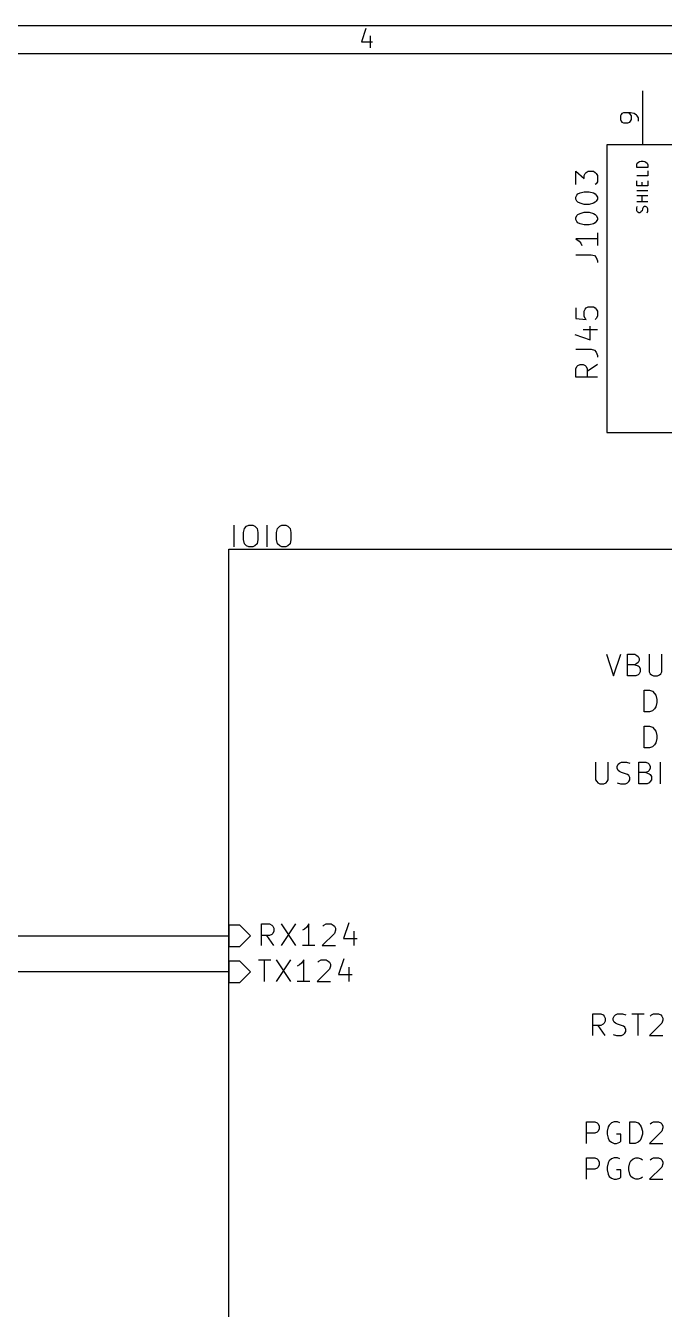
# Model space of a CAD drawing. Extents: x 10 to 287, y -200 to -10.
# Drawn here: x 161.5 to 206.6, y -100.7 to -10 of the extents above; entities that cross this region are included whole.
import ezdxf

# ---------------------------------------------------------------- set-up
doc = ezdxf.new("R2010")
doc.units = 0
doc.header["$MEASUREMENT"] = 0

msp = doc.modelspace()

# ---------------------------------------------------------------- linework, layer by layer
at = {"layer": 'Brown 2'}
for p, q in [((202.54, -54.4068), (203.048, -55.9308)), ((203.048, -55.9308), (203.556, -54.4068)), ((204.038, -55.9308), (204.038, -54.4068)), ((204.038, -54.4068), (204.546, -54.4068)), ((204.546, -55.1434), (204.038, -55.1434)), ((204.546, -54.4068), (204.699, -54.483)), ((204.699, -55.0672), (204.546, -55.1434)), ((204.546, -55.1434), (204.775, -55.2196)), ((204.699, -54.483), (204.775, -54.5592)), ((204.775, -54.991), (204.699, -55.0672)), ((204.775, -54.5592), (204.851, -54.7116)), ((204.851, -54.8386), (204.775, -54.991)), ((204.775, -55.2196), (204.851, -55.2704)), ((204.851, -54.7116), (204.851, -54.8386)), ((204.851, -55.2704), (204.927, -55.4228)), ((205.562, -54.4068), (205.562, -55.6514)), ((206.451, -55.6514), (206.451, -54.4068)), ((204.622, -55.9308), (204.038, -55.9308)), ((204.775, -55.8546), (204.622, -55.9308)), ((204.851, -55.7784), (204.775, -55.8546)), ((204.927, -55.6514), (204.851, -55.7784)), ((204.927, -55.4228), (204.927, -55.6514)), ((205.562, -55.6514), (205.638, -55.7784)), ((205.638, -55.7784), (205.715, -55.8546)), ((205.715, -55.8546), (205.867, -55.9308)), ((205.867, -55.9308), (206.146, -55.9308)), ((206.146, -55.9308), (206.299, -55.8546)), ((206.299, -55.8546), (206.375, -55.7784)), ((206.375, -55.7784), (206.451, -55.6514)), ((205.207, -58.4708), (205.207, -56.9468)), ((205.207, -56.9468), (205.588, -56.9468)), ((205.588, -56.9468), (205.791, -57.023)), ((205.791, -57.023), (205.943, -57.1754)), ((205.943, -57.1754), (206.019, -57.3024)), ((206.019, -57.3024), (206.096, -57.6072)), ((206.096, -57.8104), (206.019, -58.1152)), ((206.096, -57.6072), (206.096, -57.8104)), ((205.588, -58.4708), (205.207, -58.4708)), ((205.791, -58.3946), (205.588, -58.4708)), ((205.943, -58.2676), (205.791, -58.3946)), ((206.019, -58.1152), (205.943, -58.2676)), ((205.207, -61.0108), (205.207, -59.4868)), ((205.207, -59.4868), (205.588, -59.4868)), ((205.588, -59.4868), (205.791, -59.563)), ((205.791, -59.563), (205.943, -59.7154)), ((205.943, -59.7154), (206.019, -59.8424)), ((206.019, -60.6552), (205.943, -60.8076)), ((206.019, -59.8424), (206.096, -60.1472)), ((206.096, -60.3504), (206.019, -60.6552)), ((206.096, -60.1472), (206.096, -60.3504)), ((205.588, -61.0108), (205.207, -61.0108)), ((205.791, -60.9346), (205.588, -61.0108)), ((205.943, -60.8076), (205.791, -60.9346)), ((201.778, -62.0268), (201.778, -63.2714)), ((202.667, -63.2714), (202.667, -62.0268)), ((203.302, -62.3316), (203.378, -62.1792)), ((203.302, -62.4586), (203.302, -62.3316)), ((203.378, -62.611), (203.302, -62.4586)), ((203.378, -62.1792), (203.454, -62.103)), ((203.454, -62.103), (203.606, -62.0268)), ((203.606, -62.0268), (203.962, -62.0268)), ((203.962, -62.0268), (204.191, -62.103)), ((204.826, -63.5508), (204.826, -62.0268)), ((204.826, -62.0268), (205.334, -62.0268)), ((205.334, -62.0268), (205.486, -62.103)), ((205.486, -62.103), (205.562, -62.1792)), ((205.562, -62.1792), (205.638, -62.3316)), ((205.638, -62.4586), (205.562, -62.611)), ((205.638, -62.3316), (205.638, -62.4586)), ((206.35, -63.5508), (206.35, -62.0268)), ((201.778, -63.2714), (201.854, -63.3984)), ((201.854, -63.3984), (201.93, -63.4746)), ((202.514, -63.4746), (202.59, -63.3984)), ((202.59, -63.3984), (202.667, -63.2714)), ((203.454, -62.6872), (203.378, -62.611)), ((203.606, -62.7634), (203.454, -62.6872)), ((203.886, -62.8396), (203.606, -62.7634)), ((204.038, -62.8904), (203.886, -62.8396)), ((204.114, -62.9666), (204.038, -62.8904)), ((204.038, -63.4746), (204.114, -63.3984)), ((204.191, -63.119), (204.114, -62.9666)), ((204.114, -63.3984), (204.191, -63.2714)), ((204.191, -63.2714), (204.191, -63.119)), ((205.334, -62.7634), (204.826, -62.7634)), ((205.486, -62.6872), (205.334, -62.7634)), ((205.334, -62.7634), (205.562, -62.8396)), ((205.562, -62.611), (205.486, -62.6872)), ((205.562, -62.8396), (205.638, -62.8904)), ((205.638, -63.3984), (205.562, -63.4746)), ((205.638, -62.8904), (205.715, -63.0428)), ((205.715, -63.2714), (205.638, -63.3984)), ((205.715, -63.0428), (205.715, -63.2714)), ((201.93, -63.4746), (202.082, -63.5508)), ((202.082, -63.5508), (202.362, -63.5508)), ((202.362, -63.5508), (202.514, -63.4746)), ((203.302, -63.4746), (203.53, -63.5508)), ((203.53, -63.5508), (203.886, -63.5508)), ((203.886, -63.5508), (204.038, -63.4746)), ((205.41, -63.5508), (204.826, -63.5508)), ((205.562, -63.4746), (205.41, -63.5508)), ((184.353, -73.3806), (183.972, -74.4728)), ((176.657, -73.533), (175.895, -73.533)), ((175.895, -73.533), (175.895, -75.057)), ((177.419, -74.295), (176.657, -73.533)), ((176.657, -75.057), (177.419, -74.295)), ((178.181, -74.9808), (178.181, -73.4568)), ((178.181, -73.4568), (178.765, -73.4568)), ((178.765, -74.2696), (178.181, -74.2696)), ((179.07, -74.9808), (178.562, -74.2696)), ((178.765, -73.4568), (178.918, -73.533)), ((178.918, -74.1934), (178.765, -74.2696)), ((178.918, -73.533), (178.994, -73.6092)), ((178.994, -74.1172), (178.918, -74.1934)), ((178.994, -73.6092), (179.07, -73.7616)), ((179.07, -73.9648), (178.994, -74.1172)), ((179.07, -73.7616), (179.07, -73.9648)), ((179.578, -73.4568), (180.594, -74.9808)), ((180.594, -73.4568), (179.578, -74.9808)), ((181.229, -73.8124), (181.077, -73.8886)), ((181.381, -73.6854), (181.229, -73.8124)), ((181.534, -73.4568), (181.381, -73.6854)), ((181.534, -74.9808), (181.534, -73.4568)), ((183.337, -74.1172), (182.474, -74.9808)), ((182.524, -73.6092), (182.601, -73.533)), ((182.601, -73.533), (182.753, -73.4568)), ((182.753, -73.4568), (183.109, -73.4568)), ((183.109, -73.4568), (183.261, -73.533)), ((183.261, -73.533), (183.337, -73.6092)), ((183.337, -73.6092), (183.413, -73.7616)), ((183.413, -73.8886), (183.337, -74.1172)), ((183.413, -73.7616), (183.413, -73.8886)), ((184.709, -73.9648), (184.709, -74.9808)), ((175.895, -75.057), (176.657, -75.057)), ((181.966, -74.9808), (181.077, -74.9808)), ((182.474, -74.9808), (183.413, -74.9808)), ((183.972, -74.4728), (184.937, -74.4728)), ((176.657, -76.073), (175.895, -76.073)), ((175.895, -76.073), (175.895, -77.597)), ((177.419, -76.835), (176.657, -76.073)), ((177.978, -75.9968), (178.841, -75.9968)), ((178.41, -77.5208), (178.41, -75.9968)), ((179.222, -75.9968), (180.238, -77.5208)), ((180.238, -75.9968), (179.222, -77.5208)), ((181.178, -75.9968), (181.026, -76.2254)), ((181.178, -77.5208), (181.178, -75.9968)), ((182.169, -76.1492), (182.245, -76.073)), ((182.245, -76.073), (182.397, -75.9968)), ((182.397, -75.9968), (182.753, -75.9968)), ((182.753, -75.9968), (182.905, -76.073)), ((182.905, -76.073), (182.982, -76.1492)), ((182.982, -76.1492), (183.058, -76.3016)), ((183.998, -75.9206), (183.617, -77.0128)), ((176.657, -77.597), (177.419, -76.835)), ((180.873, -76.3524), (180.721, -76.4286)), ((181.026, -76.2254), (180.873, -76.3524)), ((182.982, -76.6572), (182.118, -77.5208)), ((183.058, -76.4286), (182.982, -76.6572)), ((183.058, -76.3016), (183.058, -76.4286)), ((183.617, -77.0128), (184.582, -77.0128)), ((184.353, -76.5048), (184.353, -77.5208)), ((175.895, -77.597), (176.657, -77.597)), ((181.61, -77.5208), (180.721, -77.5208)), ((182.118, -77.5208), (183.058, -77.5208)), ((201.574, -81.3308), (201.574, -79.8068)), ((201.574, -79.8068), (202.159, -79.8068)), ((202.159, -80.6196), (201.574, -80.6196)), ((202.463, -81.3308), (201.955, -80.6196)), ((202.159, -79.8068), (202.311, -79.883)), ((202.311, -80.5434), (202.159, -80.6196)), ((202.311, -79.883), (202.387, -79.9592)), ((202.387, -80.4672), (202.311, -80.5434)), ((202.387, -79.9592), (202.463, -80.1116)), ((202.463, -80.3148), (202.387, -80.4672)), ((202.463, -80.1116), (202.463, -80.3148)), ((203.022, -80.1116), (203.098, -79.9592)), ((203.022, -80.2386), (203.022, -80.1116)), ((203.098, -80.391), (203.022, -80.2386)), ((203.098, -79.9592), (203.175, -79.883)), ((203.175, -80.4672), (203.098, -80.391)), ((203.175, -79.883), (203.327, -79.8068)), ((203.327, -80.5434), (203.175, -80.4672)), ((203.327, -79.8068), (203.683, -79.8068)), ((203.606, -80.6196), (203.327, -80.5434)), ((203.759, -80.6704), (203.606, -80.6196)), ((203.683, -79.8068), (203.911, -79.883)), ((203.835, -80.7466), (203.759, -80.6704)), ((204.343, -79.8068), (205.207, -79.8068)), ((204.775, -81.3308), (204.775, -79.8068)), ((206.451, -80.4672), (205.588, -81.3308)), ((205.638, -79.9592), (205.715, -79.883)), ((205.715, -79.883), (205.867, -79.8068)), ((205.867, -79.8068), (206.223, -79.8068)), ((206.223, -79.8068), (206.375, -79.883)), ((206.375, -79.883), (206.451, -79.9592)), ((206.451, -79.9592), (206.527, -80.1116)), ((206.527, -80.2386), (206.451, -80.4672)), ((206.527, -80.1116), (206.527, -80.2386)), ((203.022, -81.2546), (203.251, -81.3308)), ((203.251, -81.3308), (203.606, -81.3308)), ((203.606, -81.3308), (203.759, -81.2546)), ((203.759, -81.2546), (203.835, -81.1784)), ((203.911, -80.899), (203.835, -80.7466)), ((203.835, -81.1784), (203.911, -81.0514)), ((203.911, -81.0514), (203.911, -80.899)), ((205.588, -81.3308), (206.527, -81.3308)), ((201.143, -88.9508), (201.143, -87.4268)), ((201.143, -87.4268), (201.727, -87.4268)), ((201.727, -87.4268), (201.879, -87.503)), ((201.879, -87.503), (201.955, -87.5792)), ((201.955, -87.5792), (202.032, -87.7316)), ((202.032, -87.9348), (201.955, -88.0872)), ((202.032, -87.7316), (202.032, -87.9348)), ((202.667, -87.7824), (202.59, -88.0872)), ((202.743, -87.6554), (202.667, -87.7824)), ((202.895, -87.503), (202.743, -87.6554)), ((203.098, -87.4268), (202.895, -87.503)), ((203.327, -87.4268), (203.098, -87.4268)), ((203.479, -87.503), (203.327, -87.4268)), ((204.191, -88.9508), (204.191, -87.4268)), ((204.191, -87.4268), (204.572, -87.4268)), ((204.572, -87.4268), (204.775, -87.503)), ((204.775, -87.503), (204.927, -87.6554)), ((204.927, -87.6554), (205.003, -87.7824)), ((205.003, -87.7824), (205.08, -88.0872)), ((205.638, -87.5792), (205.715, -87.503)), ((205.715, -87.503), (205.867, -87.4268)), ((205.867, -87.4268), (206.223, -87.4268)), ((206.223, -87.4268), (206.375, -87.503)), ((206.375, -87.503), (206.451, -87.5792)), ((206.451, -87.5792), (206.527, -87.7316)), ((206.527, -87.8586), (206.451, -88.0872)), ((206.527, -87.7316), (206.527, -87.8586)), ((201.727, -88.2396), (201.143, -88.2396)), ((201.879, -88.1634), (201.727, -88.2396)), ((201.955, -88.0872), (201.879, -88.1634)), ((202.59, -88.0872), (202.59, -88.2904)), ((202.59, -88.2904), (202.667, -88.5952)), ((202.667, -88.5952), (202.743, -88.7476)), ((202.743, -88.7476), (202.895, -88.8746)), ((203.556, -88.2904), (203.251, -88.2904)), ((203.479, -88.8746), (203.556, -88.7984)), ((203.556, -88.7984), (203.556, -88.2904)), ((204.927, -88.7476), (204.775, -88.8746)), ((205.003, -88.5952), (204.927, -88.7476)), ((205.08, -88.2904), (205.003, -88.5952)), ((205.08, -88.0872), (205.08, -88.2904)), ((206.451, -88.0872), (205.588, -88.9508)), ((202.895, -88.8746), (203.098, -88.9508)), ((203.098, -88.9508), (203.251, -88.9508)), ((203.251, -88.9508), (203.479, -88.8746)), ((204.572, -88.9508), (204.191, -88.9508)), ((204.775, -88.8746), (204.572, -88.9508)), ((205.588, -88.9508), (206.527, -88.9508)), ((201.143, -91.4908), (201.143, -89.9668)), ((201.143, -89.9668), (201.727, -89.9668)), ((201.727, -89.9668), (201.879, -90.043)), ((201.879, -90.043), (201.955, -90.1192)), ((201.955, -90.6272), (201.879, -90.7034)), ((201.955, -90.1192), (202.032, -90.2716)), ((202.032, -90.4748), (201.955, -90.6272)), ((202.032, -90.2716), (202.032, -90.4748)), ((202.667, -90.3224), (202.59, -90.6272)), ((202.59, -90.6272), (202.59, -90.8304)), ((202.743, -90.1954), (202.667, -90.3224)), ((202.895, -90.043), (202.743, -90.1954)), ((203.098, -89.9668), (202.895, -90.043)), ((203.327, -89.9668), (203.098, -89.9668)), ((203.479, -90.043), (203.327, -89.9668)), ((204.114, -90.6272), (204.191, -90.3224)), ((204.114, -90.8304), (204.114, -90.6272)), ((204.191, -90.3224), (204.267, -90.1954)), ((204.267, -90.1954), (204.419, -90.043)), ((204.419, -90.043), (204.622, -89.9668)), ((204.622, -89.9668), (204.775, -89.9668)), ((204.775, -89.9668), (205.003, -90.043)), ((205.003, -90.043), (205.08, -90.1192)), ((206.451, -90.6272), (205.588, -91.4908)), ((205.638, -90.1192), (205.715, -90.043)), ((205.715, -90.043), (205.867, -89.9668)), ((205.867, -89.9668), (206.223, -89.9668)), ((206.223, -89.9668), (206.375, -90.043)), ((206.375, -90.043), (206.451, -90.1192)), ((206.451, -90.1192), (206.527, -90.2716)), ((206.527, -90.3986), (206.451, -90.6272)), ((206.527, -90.2716), (206.527, -90.3986)), ((201.727, -90.7796), (201.143, -90.7796)), ((201.879, -90.7034), (201.727, -90.7796)), ((202.59, -90.8304), (202.667, -91.1352)), ((202.667, -91.1352), (202.743, -91.2876)), ((202.743, -91.2876), (202.895, -91.4146)), ((202.895, -91.4146), (203.098, -91.4908)), ((203.098, -91.4908), (203.251, -91.4908)), ((203.556, -90.8304), (203.251, -90.8304)), ((203.251, -91.4908), (203.479, -91.4146)), ((203.479, -91.4146), (203.556, -91.3384)), ((203.556, -91.3384), (203.556, -90.8304)), ((204.191, -91.1352), (204.114, -90.8304)), ((204.267, -91.2876), (204.191, -91.1352)), ((204.419, -91.4146), (204.267, -91.2876)), ((204.622, -91.4908), (204.419, -91.4146)), ((204.775, -91.4908), (204.622, -91.4908)), ((205.003, -91.4146), (204.775, -91.4908)), ((205.08, -91.3384), (205.003, -91.4146)), ((205.588, -91.4908), (206.527, -91.4908))]:
    msp.add_line(p, q, dxfattribs=at)
at = {"layer": 'Cyan 2'}
for p, q in [((204.699, -19.8374), (204.724, -19.7104)), ((204.699, -20.0152), (204.699, -19.8374)), ((204.724, -19.7104), (204.8, -19.6596)), ((204.8, -19.6596), (204.876, -19.6088)), ((204.876, -19.6088), (205.003, -19.5834)), ((205.003, -19.5834), (205.13, -19.5834)), ((205.13, -19.5834), (205.257, -19.6088)), ((205.257, -19.6088), (205.334, -19.6596)), ((205.334, -19.6596), (205.41, -19.7104)), ((205.41, -19.7104), (205.461, -19.8374)), ((205.461, -19.8374), (205.461, -20.0152)), ((200.381, -21.2344), (200.381, -20.2946)), ((200.381, -20.2946), (200.965, -20.8026)), ((200.965, -20.5994), (201.041, -20.447)), ((200.965, -20.8026), (200.965, -20.5994)), ((201.041, -20.447), (201.117, -20.3708)), ((201.117, -20.3708), (201.244, -20.2946)), ((201.244, -20.2946), (201.625, -20.2946)), ((201.625, -20.2946), (201.752, -20.3708)), ((201.752, -20.3708), (201.828, -20.447)), ((201.828, -20.447), (201.905, -20.5994)), ((201.905, -20.5994), (201.905, -21.0312)), ((205.461, -20.0152), (204.699, -20.0152)), ((205.461, -20.6248), (204.699, -20.6248)), ((205.461, -20.2692), (205.461, -20.6248)), ((200.685, -21.8186), (200.965, -21.7424)), ((200.965, -21.7424), (201.32, -21.7424)), ((201.32, -21.7424), (201.625, -21.8186)), ((201.828, -21.1836), (201.752, -21.2344)), ((201.905, -21.0312), (201.828, -21.1836)), ((204.699, -21.3106), (204.699, -20.955)), ((205.461, -21.3106), (204.699, -21.3106)), ((205.461, -21.6662), (204.699, -21.6662)), ((205.054, -21.3106), (205.054, -21.0566)), ((205.461, -20.955), (205.461, -21.3106)), ((200.381, -22.1234), (200.457, -21.971)), ((200.381, -22.2504), (200.381, -22.1234)), ((200.457, -22.4028), (200.381, -22.2504)), ((200.457, -21.971), (200.533, -21.8948)), ((200.533, -22.479), (200.457, -22.4028)), ((200.533, -21.8948), (200.685, -21.8186)), ((200.685, -22.5552), (200.533, -22.479)), ((200.965, -22.6314), (200.685, -22.5552)), ((201.32, -22.6314), (200.965, -22.6314)), ((201.625, -22.5552), (201.32, -22.6314)), ((201.625, -21.8186), (201.752, -21.8948)), ((201.752, -22.479), (201.625, -22.5552)), ((201.752, -21.8948), (201.828, -21.971)), ((201.828, -22.4028), (201.752, -22.479)), ((201.828, -21.971), (201.905, -22.1234)), ((201.905, -22.2504), (201.828, -22.4028)), ((201.905, -22.1234), (201.905, -22.2504)), ((205.461, -22.0218), (204.699, -22.0218)), ((205.461, -22.4536), (204.699, -22.4536)), ((205.054, -22.4536), (205.054, -22.0218)), ((200.381, -23.5712), (200.457, -23.4188)), ((200.381, -23.6982), (200.381, -23.5712)), ((200.457, -23.4188), (200.533, -23.3426)), ((200.533, -23.3426), (200.685, -23.2664)), ((200.685, -23.2664), (200.965, -23.1902)), ((200.965, -23.1902), (201.32, -23.1902)), ((201.32, -23.1902), (201.625, -23.2664)), ((201.625, -23.2664), (201.752, -23.3426)), ((201.752, -23.3426), (201.828, -23.4188)), ((201.828, -23.4188), (201.905, -23.5712)), ((201.905, -23.5712), (201.905, -23.6982)), ((204.699, -22.8854), (204.724, -22.7838)), ((204.699, -23.0886), (204.699, -22.8854)), ((204.724, -23.1394), (204.699, -23.0886)), ((204.749, -23.1902), (204.724, -23.1394)), ((204.826, -23.2156), (204.749, -23.1902)), ((204.902, -23.2156), (204.826, -23.2156)), ((204.978, -23.1902), (204.902, -23.2156)), ((205.003, -23.1394), (204.978, -23.1902)), ((205.054, -23.0886), (205.003, -23.1394)), ((205.08, -22.9362), (205.054, -23.0886)), ((205.13, -22.86), (205.08, -22.9362)), ((205.156, -22.8346), (205.13, -22.86)), ((205.232, -22.7838), (205.156, -22.8346)), ((205.308, -22.7838), (205.232, -22.7838)), ((205.384, -22.8346), (205.308, -22.7838)), ((205.41, -22.86), (205.384, -22.8346)), ((205.461, -22.9362), (205.41, -22.86)), ((205.41, -23.2156), (205.461, -23.114)), ((205.461, -23.114), (205.461, -22.9362)), ((200.457, -23.8506), (200.381, -23.6982)), ((200.533, -23.9268), (200.457, -23.8506)), ((200.685, -24.003), (200.533, -23.9268)), ((200.965, -24.0792), (200.685, -24.003)), ((201.32, -24.0792), (200.965, -24.0792)), ((201.625, -24.003), (201.32, -24.0792)), ((201.752, -23.9268), (201.625, -24.003)), ((201.828, -23.8506), (201.752, -23.9268)), ((201.905, -23.6982), (201.828, -23.8506)), ((201.905, -25.0698), (200.381, -25.0698)), ((200.381, -25.0698), (200.609, -25.2222)), ((200.609, -25.2222), (200.736, -25.3746)), ((200.736, -25.3746), (200.812, -25.527)), ((201.905, -24.638), (201.905, -25.527)), ((200.381, -26.1874), (201.473, -26.1874)), ((201.473, -26.1874), (201.701, -26.2382)), ((201.701, -26.2382), (201.828, -26.3906)), ((201.828, -26.3906), (201.905, -26.6192)), ((201.905, -26.6192), (201.905, -26.7462)), ((201.117, -29.9466), (201.244, -29.8704)), ((201.244, -29.8704), (201.625, -29.8704)), ((201.625, -29.8704), (201.752, -29.9466)), ((200.381, -29.9466), (200.381, -30.6832)), ((200.381, -30.6832), (201.117, -30.7594)), ((200.965, -30.1752), (201.041, -30.0228)), ((200.965, -30.5308), (200.965, -30.1752)), ((201.041, -30.6832), (200.965, -30.5308)), ((201.041, -30.0228), (201.117, -29.9466)), ((201.117, -30.7594), (201.041, -30.6832)), ((201.752, -29.9466), (201.828, -30.0228)), ((201.828, -30.6832), (201.752, -30.7594)), ((201.828, -30.0228), (201.905, -30.1752)), ((201.905, -30.5308), (201.828, -30.6832)), ((201.905, -30.1752), (201.905, -30.5308)), ((200.889, -31.4706), (201.905, -31.4706)), ((201.397, -32.2072), (201.397, -31.242)), ((200.304, -31.8262), (201.397, -32.2072)), ((200.381, -32.8676), (201.473, -32.8676)), ((201.473, -32.8676), (201.701, -32.9184)), ((201.701, -32.9184), (201.828, -33.0708)), ((201.828, -33.0708), (201.905, -33.2994)), ((201.905, -33.2994), (201.905, -33.4264)), ((200.381, -34.2392), (200.457, -34.0868)), ((200.381, -34.8234), (200.381, -34.2392)), ((200.457, -34.0868), (200.533, -34.0106)), ((200.533, -34.0106), (200.685, -33.9344)), ((200.685, -33.9344), (200.889, -33.9344)), ((200.889, -33.9344), (201.041, -34.0106)), ((201.041, -34.0106), (201.117, -34.0868)), ((201.117, -34.0868), (201.193, -34.2392)), ((201.905, -33.9344), (201.193, -34.4424)), ((201.193, -34.2392), (201.193, -34.8234)), ((201.905, -34.8234), (200.381, -34.8234)), ((176.251, -46.8122), (176.251, -45.2882)), ((177.14, -45.3644), (177.292, -45.2882)), ((177.292, -45.2882), (177.571, -45.2882)), ((177.571, -45.2882), (177.724, -45.3644)), ((178.587, -46.8122), (178.587, -45.2882)), ((179.476, -45.3644), (179.629, -45.2882)), ((179.629, -45.2882), (179.908, -45.2882)), ((179.908, -45.2882), (180.061, -45.3644)), ((176.911, -45.7962), (176.987, -45.5168)), ((176.911, -46.3042), (176.911, -45.7962)), ((176.987, -45.5168), (177.14, -45.3644)), ((177.724, -45.3644), (177.876, -45.5168)), ((177.876, -45.5168), (177.927, -45.7962)), ((177.927, -45.7962), (177.927, -46.3042)), ((179.248, -45.7962), (179.324, -45.5168)), ((179.248, -46.3042), (179.248, -45.7962)), ((179.324, -45.5168), (179.476, -45.3644)), ((180.061, -45.3644), (180.213, -45.5168)), ((180.213, -45.5168), (180.264, -45.7962)), ((180.264, -45.7962), (180.264, -46.3042)), ((176.987, -46.609), (176.911, -46.3042)), ((177.14, -46.736), (176.987, -46.609)), ((177.292, -46.8122), (177.14, -46.736)), ((177.571, -46.8122), (177.292, -46.8122)), ((177.724, -46.736), (177.571, -46.8122)), ((177.876, -46.609), (177.724, -46.736)), ((177.927, -46.3042), (177.876, -46.609)), ((179.324, -46.609), (179.248, -46.3042)), ((179.476, -46.736), (179.324, -46.609)), ((179.629, -46.8122), (179.476, -46.736)), ((179.908, -46.8122), (179.629, -46.8122)), ((180.061, -46.736), (179.908, -46.8122)), ((180.213, -46.609), (180.061, -46.736)), ((180.264, -46.3042), (180.213, -46.609))]:
    msp.add_line(p, q, dxfattribs=at)
at = {"layer": 'Green 2'}
for p, q in [((118.745, -74.295), (175.895, -74.295)), ((175.895, -76.835), (118.745, -76.835))]:
    msp.add_line(p, q, dxfattribs=at)
at = {"layer": 'Magenta 2'}
for p, q in [((175.895, -46.99), (210.185, -46.99)), ((175.895, -156.21), (175.895, -46.99))]:
    msp.add_line(p, q, dxfattribs=at)
at = {"layer": 'Red 2'}
for p, q in [((286.995, -10.0076), (10.0076, -10.0076)), ((185.547, -10.2108), (185.242, -11.1506)), ((185.852, -10.7188), (185.852, -11.5824)), ((185.242, -11.1506), (186.03, -11.1506)), ((285.013, -11.9888), (11.9888, -11.9888)), ((205.105, -18.415), (205.105, -14.605)), ((203.581, -16.2814), (203.53, -16.383)), ((203.632, -16.2052), (203.581, -16.2814)), ((203.759, -16.1544), (203.632, -16.2052)), ((204.241, -16.1544), (203.759, -16.1544)), ((204.191, -16.2052), (204.064, -16.1544)), ((204.241, -16.2814), (204.191, -16.2052)), ((204.495, -16.2052), (204.241, -16.1544)), ((204.318, -16.383), (204.241, -16.2814)), ((204.673, -16.3322), (204.495, -16.2052)), ((203.53, -16.383), (203.53, -16.637)), ((203.53, -16.637), (203.581, -16.764)), ((203.581, -16.764), (203.632, -16.8148)), ((203.632, -16.8148), (203.759, -16.8656)), ((203.759, -16.8656), (204.064, -16.8656)), ((204.064, -16.8656), (204.191, -16.8148)), ((204.191, -16.8148), (204.241, -16.764)), ((204.241, -16.764), (204.318, -16.637)), ((204.318, -16.637), (204.318, -16.383)), ((204.724, -16.383), (204.673, -16.3322)), ((204.8, -16.51), (204.724, -16.383)), ((204.8, -16.764), (204.8, -16.51)), ((221.615, -18.415), (202.565, -18.415)), ((202.565, -18.415), (202.565, -38.735)), ((202.565, -38.735), (221.615, -38.735))]:
    msp.add_line(p, q, dxfattribs=at)

doc.saveas('drawing.dxf')
